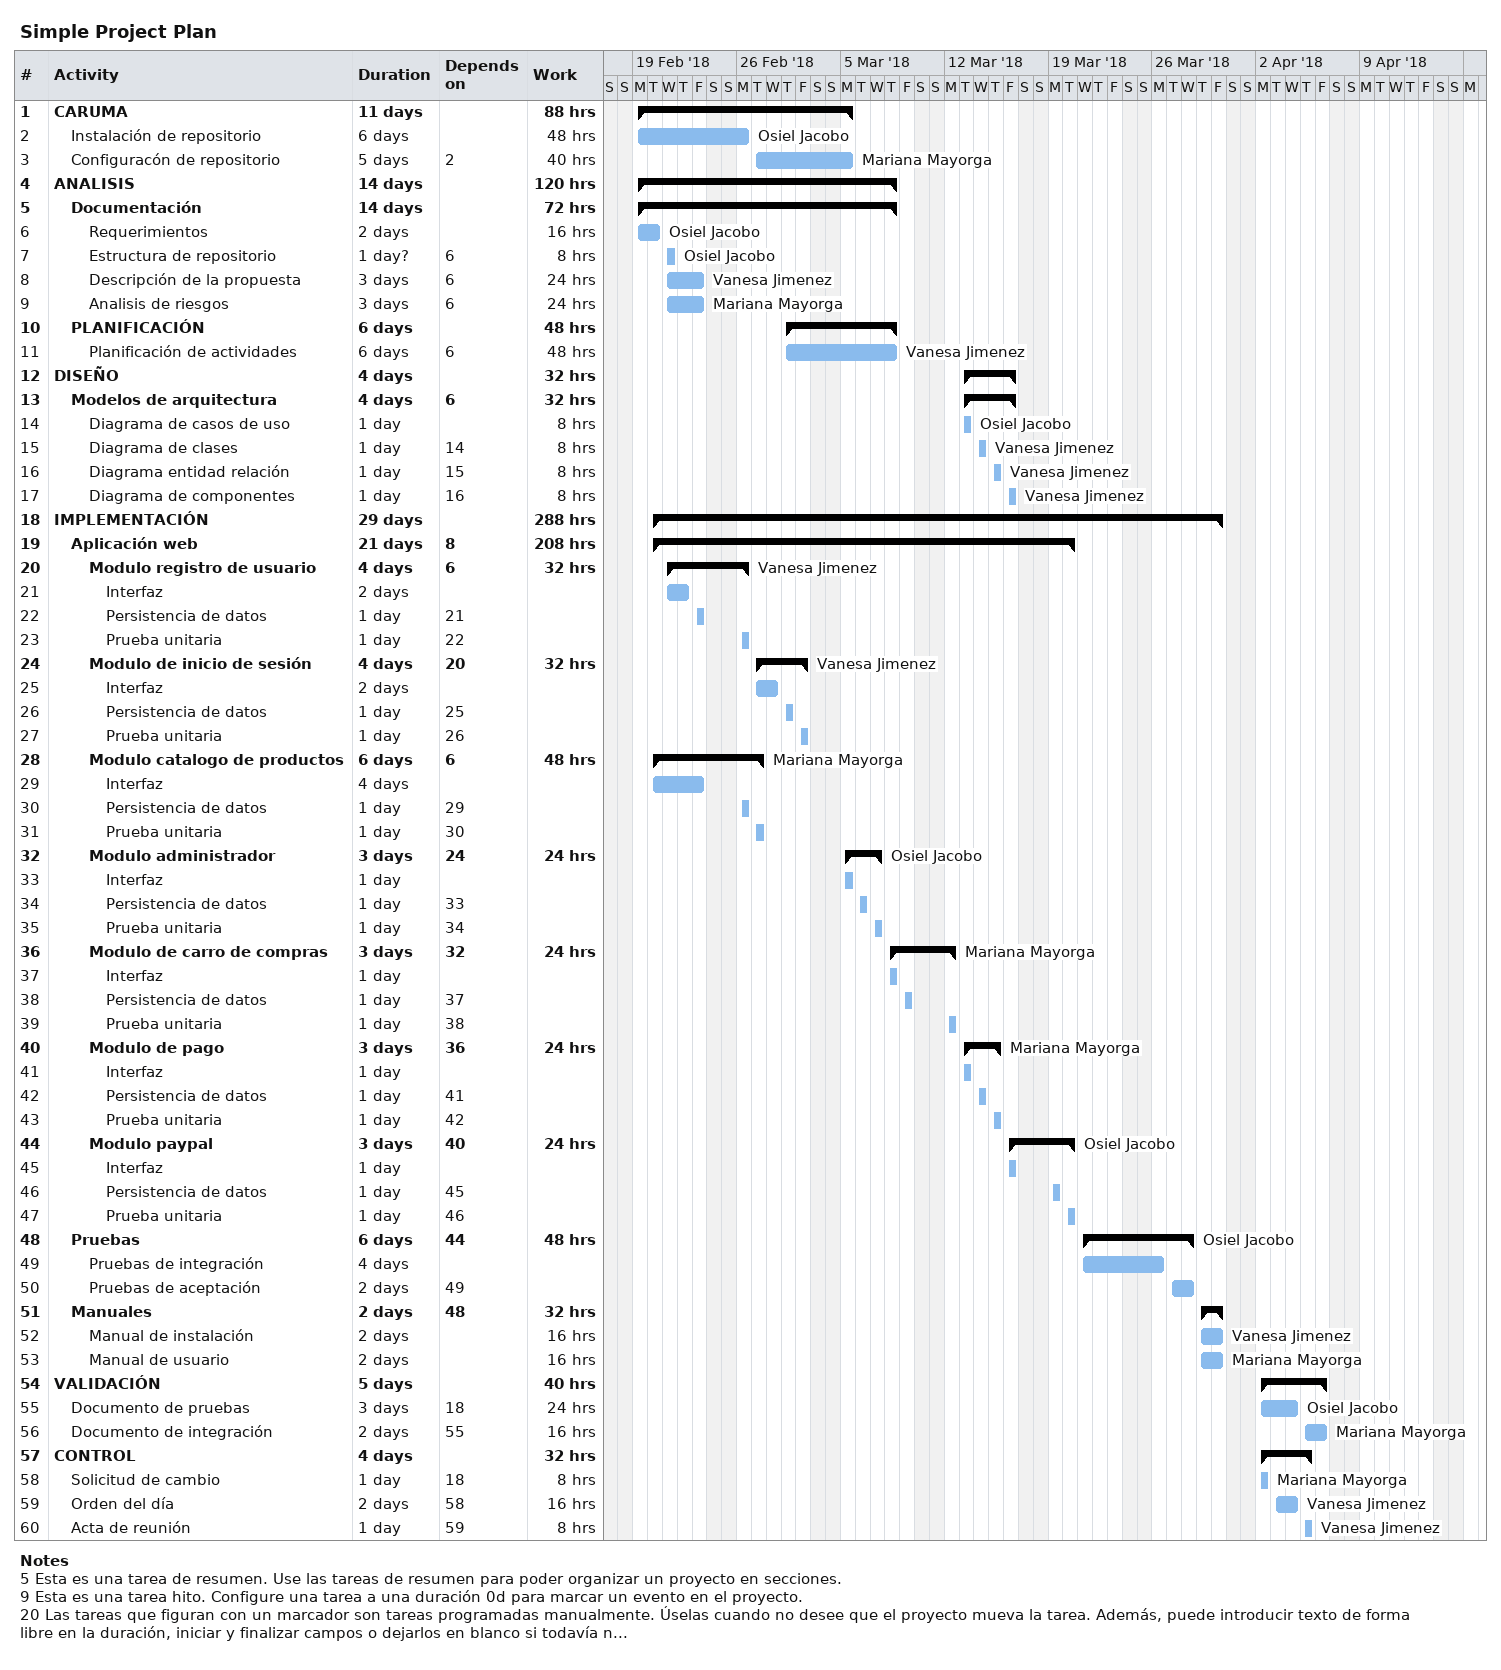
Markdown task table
Simple Project Plan

| ID | Level | Task | Duration | Start | Finish | Predecessors | Resources | Work (h) |
|---|---|---|---|---|---|---|---|---|
| 1 | 1 | **CARUMA** | 11d | 2018-02-19 | 2018-03-05 |  |  | 88 |
| 2 | 2 | Instalación de repositorio | 6d | 2018-02-19 | 2018-02-26 |  | Osiel Jacobo | 48 |
| 3 | 2 | Configuracón de repositorio | 5d | 2018-02-27 | 2018-03-05 | 2 | Mariana Mayorga | 40 |
| 4 | 1 | **ANALISIS** | 14d | 2018-02-19 | 2018-03-08 |  |  | 120 |
| 5 | 2 | **Documentación** | 14d | 2018-02-19 | 2018-03-08 |  |  | 72 |
| 6 | 3 | Requerimientos | 2d | 2018-02-19 | 2018-02-20 |  | Osiel Jacobo | 16 |
| 7 | 3 | Estructura de repositorio | 1d? | 2018-02-21 | 2018-02-21 | 6 | Osiel Jacobo | 8 |
| 8 | 3 | Descripción de la propuesta | 3d | 2018-02-21 | 2018-02-23 | 6 | Vanesa Jimenez | 24 |
| 9 | 3 | Analisis de riesgos | 3d | 2018-02-21 | 2018-02-23 | 6 | Mariana Mayorga | 24 |
| 10 | 2 | **PLANIFICACIÓN** | 6d | 2018-03-01 | 2018-03-08 |  |  | 48 |
| 11 | 3 | Planificación de actividades | 6d | 2018-03-01 | 2018-03-08 | 6 | Vanesa Jimenez | 48 |
| 12 | 1 | **DISEÑO** | 4d | 2018-03-13 | 2018-03-16 |  |  | 32 |
| 13 | 2 | **Modelos de arquitectura** | 4d | 2018-03-13 | 2018-03-16 | 6 |  | 32 |
| 14 | 3 | Diagrama de casos de uso | 1d | 2018-03-13 | 2018-03-13 |  | Osiel Jacobo | 8 |
| 15 | 3 | Diagrama de clases | 1d | 2018-03-14 | 2018-03-14 | 14 | Vanesa Jimenez | 8 |
| 16 | 3 | Diagrama entidad relación | 1d | 2018-03-15 | 2018-03-15 | 15 | Vanesa Jimenez | 8 |
| 17 | 3 | Diagrama de componentes | 1d | 2018-03-16 | 2018-03-16 | 16 | Vanesa Jimenez | 8 |
| 18 | 1 | **IMPLEMENTACIÓN** | 29d | 2018-02-20 | 2018-03-30 |  |  | 288 |
| 19 | 2 | **Aplicación web** | 21d | 2018-02-20 | 2018-03-20 | 8 |  | 208 |
| 20 | 3 | **Modulo registro de usuario** | 4d | 2018-02-21 | 2018-02-26 | 6 | Vanesa Jimenez | 32 |
| 21 | 4 | Interfaz | 2d | 2018-02-21 | 2018-02-22 |  |  |  |
| 22 | 4 | Persistencia de datos | 1d | 2018-02-23 | 2018-02-23 | 21 |  |  |
| 23 | 4 | Prueba unitaria | 1d | 2018-02-26 | 2018-02-26 | 22 |  |  |
| 24 | 3 | **Modulo de inicio de sesión** | 4d | 2018-02-27 | 2018-03-02 | 20 | Vanesa Jimenez | 32 |
| 25 | 4 | Interfaz | 2d | 2018-02-27 | 2018-02-28 |  |  |  |
| 26 | 4 | Persistencia de datos | 1d | 2018-03-01 | 2018-03-01 | 25 |  |  |
| 27 | 4 | Prueba unitaria | 1d | 2018-03-02 | 2018-03-02 | 26 |  |  |
| 28 | 3 | **Modulo catalogo de productos** | 6d | 2018-02-20 | 2018-02-27 | 6 | Mariana Mayorga | 48 |
| 29 | 4 | Interfaz | 4d | 2018-02-20 | 2018-02-23 |  |  |  |
| 30 | 4 | Persistencia de datos | 1d | 2018-02-26 | 2018-02-26 | 29 |  |  |
| 31 | 4 | Prueba unitaria | 1d | 2018-02-27 | 2018-02-27 | 30 |  |  |
| 32 | 3 | **Modulo administrador** | 3d | 2018-03-05 | 2018-03-07 | 24 | Osiel Jacobo | 24 |
| 33 | 4 | Interfaz | 1d | 2018-03-05 | 2018-03-05 |  |  |  |
| 34 | 4 | Persistencia de datos | 1d | 2018-03-06 | 2018-03-06 | 33 |  |  |
| 35 | 4 | Prueba unitaria | 1d | 2018-03-07 | 2018-03-07 | 34 |  |  |
| 36 | 3 | **Modulo de carro de compras** | 3d | 2018-03-08 | 2018-03-12 | 32 | Mariana Mayorga | 24 |
| 37 | 4 | Interfaz | 1d | 2018-03-08 | 2018-03-08 |  |  |  |
| 38 | 4 | Persistencia de datos | 1d | 2018-03-09 | 2018-03-09 | 37 |  |  |
| 39 | 4 | Prueba unitaria | 1d | 2018-03-12 | 2018-03-12 | 38 |  |  |
| 40 | 3 | **Modulo de pago** | 3d | 2018-03-13 | 2018-03-15 | 36 | Mariana Mayorga | 24 |
| 41 | 4 | Interfaz | 1d | 2018-03-13 | 2018-03-13 |  |  |  |
| 42 | 4 | Persistencia de datos | 1d | 2018-03-14 | 2018-03-14 | 41 |  |  |
| 43 | 4 | Prueba unitaria | 1d | 2018-03-15 | 2018-03-15 | 42 |  |  |
| 44 | 3 | **Modulo paypal** | 3d | 2018-03-16 | 2018-03-20 | 40 | Osiel Jacobo | 24 |
| 45 | 4 | Interfaz | 1d | 2018-03-16 | 2018-03-16 |  |  |  |
| 46 | 4 | Persistencia de datos | 1d | 2018-03-19 | 2018-03-19 | 45 |  |  |
| 47 | 4 | Prueba unitaria | 1d | 2018-03-20 | 2018-03-20 | 46 |  |  |
| 48 | 2 | **Pruebas** | 6d | 2018-03-21 | 2018-03-28 | 44 | Osiel Jacobo | 48 |
| 49 | 3 | Pruebas de integración | 4d | 2018-03-21 | 2018-03-26 |  |  |  |
| 50 | 3 | Pruebas de aceptación | 2d | 2018-03-27 | 2018-03-28 | 49 |  |  |
| 51 | 2 | **Manuales** | 2d | 2018-03-29 | 2018-03-30 | 48 |  | 32 |
| 52 | 3 | Manual de instalación | 2d | 2018-03-29 | 2018-03-30 |  | Vanesa Jimenez | 16 |
| 53 | 3 | Manual de usuario | 2d | 2018-03-29 | 2018-03-30 |  | Mariana Mayorga | 16 |
| 54 | 1 | **VALIDACIÓN** | 5d | 2018-04-02 | 2018-04-06 |  |  | 40 |
| 55 | 2 | Documento de pruebas | 3d | 2018-04-02 | 2018-04-04 | 18 | Osiel Jacobo | 24 |
| 56 | 2 | Documento de integración | 2d | 2018-04-05 | 2018-04-06 | 55 | Mariana Mayorga | 16 |
| 57 | 1 | **CONTROL** | 4d | 2018-04-02 | 2018-04-05 |  |  | 32 |
| 58 | 2 | Solicitud de cambio | 1d | 2018-04-02 | 2018-04-02 | 18 | Mariana Mayorga | 8 |
| 59 | 2 | Orden del día | 2d | 2018-04-03 | 2018-04-04 | 58 | Vanesa Jimenez | 16 |
| 60 | 2 | Acta de reunión | 1d | 2018-04-05 | 2018-04-05 | 59 | Vanesa Jimenez | 8 |

Notes
- 5: Esta es una tarea de resumen. Use las tareas de resumen para poder organizar un proyecto en secciones.
- 9: Esta es una tarea hito. Configure una tarea a una duración 0d para marcar un evento en el proyecto.
- 20: Las tareas que figuran con un marcador son tareas programadas manualmente. Úselas cuando no desee que el proyecto mueva la tarea. Además, puede introducir texto de forma libre en la duración, iniciar y finalizar campos o dejarlos en blanco si todavía n...
